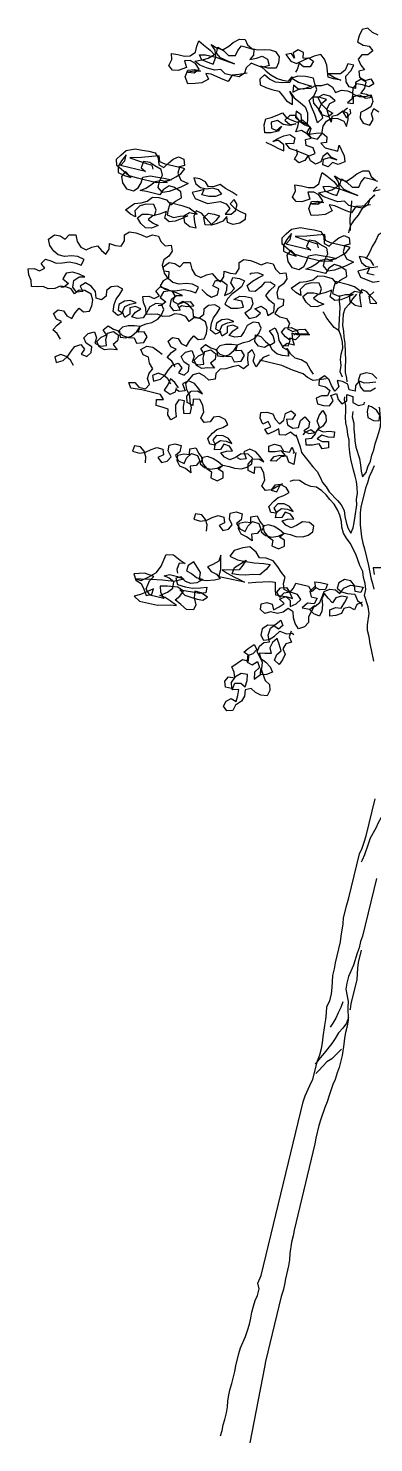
# Model space of a CAD drawing. Header units: inches. Extents: x 350994 to 353538, y 1581369 to 1583842.
# Drawn here: x 351694.599 to 351695.692, y 1583223.099 to 1583227.573 of the extents above; entities that cross this region are included whole.
import ezdxf

# ---------------------------------------------------------------- set-up
doc = ezdxf.new("R2010")
doc.units = ezdxf.units.IN
doc.header["$MEASUREMENT"] = 0
doc.linetypes.add('1', pattern=[0])
doc.layers.add('TREE', color=81, linetype='1')

# ---------------------------------------------------------------- blocks, each defined once
blk = doc.blocks.new('TREE_4')
at = {"color": 94}
for points in [[(-984.9, 7822.9), (-1019.6, 7828.7), (-1051.4, 7846.1), (-1080.3, 7831.7), (-1089.1, 7794.1), (-1089.1, 7759.4), (-1054.4, 7747.8), (-1019.7, 7750.7), (-993.7, 7730.4), (-1016.9, 7701.5), (-1048.7, 7692.9), (-1063.2, 7664), (-1040, 7635), (-1014, 7614.8), (-1043, 7600.4), (-1031.4, 7568.5), (-996.8, 7556.9), (-967.8, 7574.3), (-944.7, 7551.1), (-967.9, 7528), (-1005.4, 7530.9), (-1040.1, 7528.1), (-1054.6, 7499.2), (-1048.9, 7467.4), (-1008.4, 7461.5), (-973.7, 7470.2), (-944.8, 7487.5), (-927.5, 7452.8), (-930.4, 7421), (-953.5, 7397.9), (-979.6, 7377.7), (-973.8, 7345.9), (-950.7, 7322.7), (-913.1, 7319.8), (-901.5, 7354.5), (-918.8, 7383.4), (-913, 7415.2), (-881.2, 7403.6)], [(-1651.4, 7441.4), (-1694.8, 7424.1), (-1729.5, 7412.6), (-1744, 7372.1), (-1787.4, 7377.9), (-1845.2, 7389.6), (-1877, 7386.7), (-1853.9, 7357.8), (-1885.7, 7328.9), (-1920.4, 7317.3), (-1960.9, 7305.8), (-1984, 7340.5), (-1978.2, 7381), (-1943.5, 7392.5), (-1908.8, 7392.5), (-1940.6, 7383.9), (-1975.3, 7369.4), (-1940.6, 7375.2), (-1917.5, 7401.2), (-1946.4, 7427.2), (-1978.2, 7435.9), (-2010, 7427.3), (-1989.8, 7392.6), (-2030.3, 7366.6), (-2062.1, 7360.8), (-2088.1, 7381.1), (-2079.4, 7418.7), (-2090.9, 7450.5), (-2053.3, 7453.4), (-2015.7, 7453.3), (-1983.9, 7462), (-1960.8, 7488), (-1960.7, 7522.7), (-1957.8, 7554.5), (-1926, 7540), (-1882.7, 7519.7), (-1853.8, 7499.4), (-1882.7, 7470.5), (-1914.5, 7453.2), (-1934.7, 7479.3), (-1902.9, 7487.9), (-1842.2, 7487.9), (-1732.4, 7476.2), (-1772.8, 7482), (-1816.2, 7490.7), (-1845.1, 7511), (-1845.1, 7545.7), (-1810.4, 7534.1), (-1775.7, 7513.8), (-1738.1, 7522.5), (-1732.3, 7554.3), (-1717.8, 7583.2), (-1677.3, 7583.1), (-1645.5, 7580.2), (-1639.8, 7548.4), (-1654.3, 7519.5), (-1619.5, 7536.8), (-1590.6, 7554.1), (-1558.8, 7545.4), (-1541.5, 7513.6), (-1576.2, 7493.4), (-1608, 7496.3), (-1642.7, 7502.1), (-1663, 7470.3), (-1665.9, 7438.5), (-1689, 7412.5), (-1729.5, 7409.7), (-1770, 7409.7), (-1798.9, 7427.1), (-1833.6, 7415.6), (-1879.9, 7418.5), (-1920.3, 7424.3), (-1952.1, 7438.8), (-1914.5, 7456.1), (-1879.8, 7450.3), (-1848, 7447.4), (-1842.2, 7487.9), (-1856.6, 7525.5), (-1885.5, 7551.5), (-1848, 7539.9), (-1813.3, 7539.9), (-1787.2, 7565.9), (-1766.9, 7591.9), (-1738, 7617.9), (-1706.2, 7623.6), (-1686, 7597.6), (-1657.1, 7583.1), (-1622.4, 7583.1), (-1587.7, 7594.6), (-1555.9, 7600.4), (-1524.1, 7597.4), (-1498.1, 7574.3), (-1492.3, 7539.6), (-1498.1, 7507.8), (-1544.4, 7496.3), (-1584.9, 7499.2), (-1550.2, 7478.9), (-1518.4, 7464.4), (-1480.8, 7452.8), (-1449, 7449.9), (-1414.3, 7452.8), (-1399.9, 7481.7), (-1405.7, 7447), (-1446.2, 7435.5), (-1483.8, 7429.7), (-1521.3, 7438.4), (-1553.1, 7455.8), (-1573.4, 7426.9), (-1564.7, 7395.1), (-1530, 7389.3), (-1495.4, 7386.3), (-1454.9, 7386.3), (-1428.9, 7366), (-1400, 7342.9), (-1362.4, 7331.3), (-1371, 7371.8), (-1394.1, 7397.8), (-1362.4, 7368.9), (-1321.9, 7351.5), (-1290.1, 7334.1), (-1269.9, 7305.2), (-1261.3, 7273.4), (-1255.5, 7241.6), (-1287.3, 7247.4), (-1301.7, 7285), (-1333.5, 7299.5), (-1327.8, 7264.8), (-1298.9, 7247.4), (-1267.1, 7235.8), (-1235.3, 7232.9), (-1246.9, 7198.2), (-1218, 7175), (-1180.4, 7175), (-1163, 7209.7), (-1165.9, 7253), (-1154.3, 7284.8), (-1131.1, 7307.9), (-1096.4, 7313.7), (-1058.8, 7307.9), (-1038.6, 7281.8), (-1038.6, 7322.3), (-1047.2, 7354.1), (-1079, 7359.9), (-1102.2, 7331.1), (-1131.1, 7316.6), (-1128.3, 7284.8), (-1148.5, 7316.6), (-1168.7, 7351.4), (-1160, 7386), (-1133.9, 7406.3), (-1168.6, 7426.5), (-1206.2, 7426.6), (-1232.2, 7403.5), (-1206.2, 7371.6), (-1162.9, 7345.6), (-1131.1, 7336.9), (-1151.4, 7310.9), (-1188.9, 7313.8), (-1212.1, 7336.9), (-1203.3, 7377.4), (-1183.1, 7403.4), (-1226.4, 7406.3), (-1261.1, 7397.7), (-1249.6, 7365.9), (-1220.7, 7345.6), (-1194.7, 7325.4), (-1180.3, 7296.4), (-1200.6, 7264.6), (-1226.5, 7305.1), (-1255.4, 7342.8), (-1275.6, 7374.6), (-1255.4, 7409.3), (-1249.5, 7443.9), (-1266.9, 7472.9), (-1281.3, 7501.8), (-1327.6, 7501.8), (-1370.9, 7493.2), (-1399.9, 7473), (-1359.4, 7461.4), (-1321.8, 7458.5), (-1281.3, 7455.5), (-1321.8, 7429.6), (-1353.6, 7423.8), (-1382.5, 7438.3), (-1376.8, 7397.8), (-1350.8, 7420.9), (-1318.9, 7435.3), (-1287.1, 7441.1), (-1261.1, 7464.2), (-1226.4, 7472.8), (-1197.5, 7490.2), (-1165.7, 7478.6), (-1142.6, 7452.5), (-1113.6, 7472.7), (-1078.9, 7478.5), (-1047.1, 7472.7), (-1044.3, 7438), (-1064.5, 7412), (-1029.8, 7417.7), (-1038.5, 7455.3), (-1009.5, 7472.6), (-972, 7461), (-937.3, 7475.5), (-969, 7484.2), (-1003.7, 7481.3), (-989.3, 7516), (-989.2, 7550.7), (-1021, 7559.4), (-1047.1, 7533.4), (-1038.4, 7501.6), (-1076, 7501.6), (-1099.1, 7524.8), (-1107.8, 7556.6), (-1087.5, 7591.3), (-1078.8, 7625.9), (-1113.5, 7626), (-1119.3, 7588.4), (-1139.6, 7562.4), (-1171.4, 7553.7), (-1206.1, 7545.1), (-1168.5, 7533.5), (-1130.9, 7527.7), (-1171.4, 7524.8), (-1203.2, 7527.8), (-1226.3, 7591.4), (-1246.5, 7620.3), (-1272.5, 7640.6), (-1307.2, 7623.3), (-1333.2, 7603), (-1365.1, 7597.3), (-1370.8, 7629.1), (-1402.6, 7637.8), (-1425.8, 7614.7), (-1411.3, 7585.8), (-1434.4, 7608.9), (-1463.4, 7594.5), (-1428.7, 7565.5), (-1394, 7559.7), (-1336.1, 7605.9), (-1304.3, 7594.3), (-1315.9, 7559.7), (-1350.6, 7551), (-1379.5, 7565.5), (-1382.5, 7527.9), (-1388.3, 7510.6)], [(-1057.6, 7383.5), (-1077.9, 7357.5), (-1049, 7328.6), (-1031.6, 7360.4), (-1040.3, 7380.6)], [(-1458, 7090.7), (-1414.6, 7082), (-1379.9, 7073.3), (-1348.1, 7067.5), (-1356.8, 7099.3), (-1391.5, 7116.7), (-1420.4, 7102.3), (-1397.2, 7125.4), (-1368.3, 7148.5), (-1336.5, 7162.9), (-1304.7, 7151.3), (-1304.7, 7116.6), (-1348.1, 7108), (-1322.1, 7087.7), (-1287.4, 7084.8), (-1241.2, 7079), (-1203.6, 7073.2), (-1174.6, 7093.4), (-1192, 7122.3), (-1232.4, 7125.2), (-1244, 7157), (-1215, 7171.5), (-1246.8, 7191.7), (-1278.6, 7200.4), (-1307.6, 7186), (-1304.6, 7217.8), (-1304.6, 7252.5), (-1330.6, 7275.7), (-1362.4, 7267), (-1382.7, 7235.2), (-1350.9, 7217.9), (-1319.1, 7229.4), (-1348, 7212.1), (-1385.6, 7209.2), (-1423.2, 7223.7), (-1455, 7206.4), (-1446.3, 7174.6), (-1414.5, 7168.8), (-1394.3, 7197.7), (-1405.9, 7165.9), (-1440.6, 7148.5), (-1475.3, 7139.9), (-1489.7, 7183.3), (-1489.7, 7218), (-1460.7, 7232.4), (-1431.8, 7252.6), (-1405.8, 7272.8), (-1376.9, 7249.7), (-1345.1, 7243.9), (-1313.3, 7240.9), (-1287.2, 7261.2), (-1258.3, 7243.8), (-1229.5, 7223.5), (-1232.4, 7191.7), (-1194.8, 7206.1), (-1163, 7214.8), (-1131.2, 7200.3), (-1125.4, 7168.5), (-1157.2, 7157), (-1125.4, 7136.7), (-1053.2, 7136.6), (-1053.1, 7171.3), (-1012.7, 7119.2), (-1001.2, 7087.4), (-1033, 7064.3), (-1067.7, 7067.2), (-1085.1, 7038.3), (-1116.9, 7041.3), (-1119.7, 7073.1), (-1090.8, 7090.4), (-1047.4, 7087.5), (-1082.1, 7093.3), (-1108.1, 7113.5), (-1128.4, 7087.5), (-1131.3, 7055.7), (-1157.3, 7035.5), (-1189.1, 7047.1), (-1209.4, 7073.2), (-1220.9, 7041.4), (-1249.9, 7021.2), (-1278.8, 7035.6), (-1270.1, 7067.4), (-1278.7, 7090.6)], [(-803.6, 6886), (-847, 6868.7), (-881.7, 6857.1), (-896.2, 6816.7), (-939.6, 6822.5), (-997.4, 6834.1), (-1029.2, 6831.3), (-1006.1, 6802.3), (-1037.9, 6773.4), (-1072.7, 6761.9), (-1113.1, 6750.4), (-1136.2, 6785.1), (-1130.4, 6825.6), (-1095.7, 6837.1), (-1061, 6837.1), (-1092.8, 6828.4), (-1127.5, 6814), (-1092.8, 6819.8), (-1069.7, 6845.8), (-1098.6, 6871.8), (-1130.4, 6880.5), (-1162.2, 6871.9), (-1142, 6837.1), (-1182.5, 6811.2), (-1214.3, 6805.4), (-1240.3, 6825.7), (-1231.6, 6863.2), (-1243.1, 6895.1), (-1205.5, 6897.9), (-1167.9, 6897.9), (-1136.1, 6906.5), (-1113, 6932.5), (-1112.9, 6967.2), (-1110, 6999), (-1078.2, 6984.5), (-1034.9, 6964.3), (-1006, 6944), (-1034.9, 6915.1), (-1066.7, 6897.8), (-1087, 6923.8), (-1055.1, 6932.5), (-994.4, 6932.4), (-884.6, 6920.8), (-925, 6926.6), (-968.4, 6935.3), (-997.3, 6955.6), (-997.3, 6990.2), (-962.6, 6978.7), (-927.9, 6958.4), (-890.3, 6967), (-884.5, 6998.8), (-870, 7027.7), (-829.5, 7027.7), (-797.7, 7024.8)], [(-792, 6993), (-806.5, 6964.1), (-771.8, 6981.4)], [(-794.9, 6946.7), (-815.2, 6914.9), (-818.1, 6883.1), (-841.3, 6857.1), (-881.7, 6854.3), (-922.2, 6854.3), (-951.1, 6871.7), (-985.8, 6860.1), (-1032.1, 6863.1), (-1072.6, 6868.9), (-1104.3, 6883.4), (-1066.7, 6900.7), (-1032.1, 6894.9), (-1000.3, 6891.9), (-994.4, 6932.4), (-1008.9, 6970), (-1037.7, 6996.1), (-1000.2, 6984.5), (-965.5, 6984.4), (-939.4, 7010.4), (-919.2, 7036.4), (-890.2, 7062.4), (-858.4, 7068.2), (-838.2, 7042.1), (-809.3, 7027.7)], [(-792, 6943.8), (-815.2, 6912), (-832.6, 6880.2), (-847.1, 6848.4), (-858.6, 6813.8), (-873.1, 6782), (-884.7, 6750.2), (-887.7, 6712.6), (-887.7, 6703.9)], [(-1544.7, 6761.9), (-1576.5, 6773.5), (-1617, 6785.1), (-1651.6, 6799.6), (-1680.6, 6779.4), (-1712.4, 6770.8), (-1735.5, 6793.9), (-1770.2, 6802.6), (-1804.9, 6799.8), (-1784.7, 6770.8), (-1755.8, 6756.4), (-1721.1, 6756.3), (-1689.3, 6770.8), (-1657.5, 6767.8), (-1631.5, 6747.6), (-1660.4, 6727.4), (-1698, 6718.7), (-1738.5, 6718.8), (-1732.6, 6750.6), (-1764.5, 6733.2), (-1793.4, 6718.8), (-1770.3, 6689.9), (-1695.1, 6678.2), (-1663.3, 6692.7), (-1628.6, 6707.1), (-1593.9, 6701.3), (-1567.9, 6681), (-1585.3, 6643.4), (-1553.5, 6652.1), (-1533.2, 6678.1), (-1533.2, 6712.8), (-1556.3, 6735.9), (-1570.8, 6707), (-1539, 6686.8), (-1507.2, 6678.1), (-1475.4, 6672.3), (-1469.6, 6640.4), (-1492.8, 6614.4), (-1527.5, 6597.1), (-1562.2, 6600.1), (-1573.7, 6631.9), (-1588.2, 6603), (-1617.1, 6582.8), (-1646.1, 6565.4), (-1680.8, 6559.7), (-1698.1, 6597.3), (-1677.8, 6626.2), (-1646, 6629), (-1614.2, 6626.1), (-1628.7, 6597.2), (-1646.1, 6568.3), (-1683.6, 6594.4), (-1715.4, 6617.5), (-1747.2, 6623.4), (-1753, 6591.6), (-1741.5, 6559.7), (-1727.1, 6527.9), (-1761.8, 6528), (-1793.6, 6542.4), (-1808, 6580), (-1781.9, 6606), (-1738.6, 6606), (-1790.6, 6629.2), (-1825.3, 6632.1), (-1900.5, 6632.2), (-1903.4, 6594.6), (-1900.5, 6562.8), (-1862.9, 6557), (-1828.2, 6574.3), (-1787.7, 6585.8), (-1813.8, 6562.7), (-1848.5, 6539.6), (-1880.3, 6528.1), (-1909.2, 6542.5), (-1909.2, 6580.1), (-1943.9, 6557), (-1978.6, 6539.7), (-1998.9, 6513.7), (-1967.1, 6499.2), (-1935.3, 6493.4), (-1970, 6470.3), (-2001.8, 6464.6), (-2033.6, 6481.9), (-2059.6, 6508), (-2039.3, 6534), (-2004.6, 6542.6), (-1969.9, 6542.6), (-1967, 6574.4), (-1987.2, 6603.3), (-2030.6, 6594.7), (-2062.4, 6577.4), (-2082.7, 6542.7), (-2071.1, 6510.9), (-2102.9, 6519.6), (-2134.7, 6537), (-2094.2, 6583.2), (-2059.5, 6594.7), (-2027.7, 6612), (-2004.5, 6640.9), (-1969.8, 6646.7), (-1923.6, 6643.8), (-1894.7, 6623.5), (-1874.4, 6649.5), (-1845.5, 6675.5), (-1857, 6707.3), (-1897.5, 6721.8), (-1929.3, 6724.7), (-1955.3, 6695.8), (-1966.9, 6664), (-2045, 6664.1), (-2079.7, 6661.2), (-2053.6, 6681.5), (-2030.5, 6704.6), (-2010.2, 6730.6), (-1978.4, 6745), (-1943.7, 6739.2), (-2001.6, 6724.8), (-2111.4, 6724.9), (-2157.7, 6727.8), (-2186.6, 6745.2), (-2201.1, 6713.4), (-2186.6, 6678.7), (-2157.8, 6652.6), (-2117.3, 6649.7), (-2094.1, 6672.8), (-2085.4, 6704.6), (-2082.5, 6736.4), (-2044.9, 6753.7), (-2001.5, 6756.6), (-1966.8, 6759.4), (-1923.5, 6759.4), (-1961.1, 6742.1), (-1932.1, 6756.5), (-1903.2, 6782.5), (-1880.1, 6805.6), (-1865.6, 6837.4), (-1897.4, 6840.3), (-1897.4, 6805.6), (-1871.4, 6770.9), (-1828, 6762.2), (-1862.8, 6733.3), (-1920.6, 6692.9), (-1955.3, 6678.5), (-1987.1, 6701.6), (-1987.1, 6736.3), (-1978.4, 6773.9), (-1992.8, 6802.8), (-2033.3, 6814.4), (-2065.1, 6826), (-2099.8, 6823.2), (-2105.6, 6785.6), (-2076.7, 6771.1), (-2221.3, 6771.2), (-2203.9, 6803), (-2203.8, 6837.7), (-2221.2, 6797.3), (-2232.8, 6762.6), (-2224.2, 6730.8), (-2186.6, 6722.1), (-2149, 6719.1), (-2241.5, 6765.5), (-2250.1, 6800.2), (-2232.8, 6829.1), (-2209.6, 6860.9), (-2163.3, 6881.1), (-2122.9, 6883.9), (-2085.3, 6886.8), (-2047.7, 6886.7), (-2024.6, 6863.6), (-2013, 6826), (-1981.2, 6817.3), (-1961, 6849.1), (-1940.7, 6875.1), (-1914.7, 6895.3), (-1882.9, 6889.5), (-1871.3, 6854.8), (-1903.2, 6837.4), (-1978.3, 6837.5), (-2010.1, 6843.3), (-2021.7, 6875.1), (-2062.2, 6860.7), (-2117.1, 6843.4), (-2180.7, 6826.1), (-2122.9, 6820.3), (-2088.2, 6817.4), (-2050.6, 6814.5), (-2039.1, 6794.2)], [(-913.5, 6883.2), (-907.8, 6851.4), (-902, 6816.7), (-899.2, 6784.9), (-881.9, 6721.3), (-881.9, 6718.4)], [(-612.9, 6828), (-638.9, 6796.2), (-667.9, 6776), (-699.7, 6755.8), (-722.8, 6729.8), (-728.6, 6698), (-740.2, 6660.4), (-746.1, 6628.6), (-757.7, 6582.4)], [(-705.6, 6559.2), (-728.8, 6582.3), (-763.4, 6591), (-798.1, 6588.2), (-777.9, 6559.2), (-749, 6544.8), (-714.3, 6544.7), (-682.5, 6559.2)], [(-691.2, 6507.1), (-731.7, 6507.2), (-725.9, 6539), (-757.7, 6521.6), (-786.6, 6507.2), (-763.5, 6478.3), (-688.4, 6466.6), (-656.6, 6481.1)], [(-639.3, 6353.8), (-674, 6348.1), (-691.3, 6385.7), (-671.1, 6414.6)], [(-639.3, 6356.7), (-676.9, 6382.8), (-708.7, 6405.9), (-740.5, 6411.8), (-746.3, 6380), (-734.7, 6348.1), (-720.3, 6316.3), (-755, 6316.4), (-786.8, 6330.8), (-801.2, 6368.4), (-775.2, 6394.4), (-731.8, 6394.4), (-783.8, 6417.6), (-818.5, 6420.5), (-893.7, 6420.6), (-896.6, 6383), (-893.8, 6351.2), (-856.2, 6345.4), (-821.5, 6362.7), (-781, 6374.2), (-807, 6351.1), (-841.7, 6328), (-873.6, 6316.5), (-902.5, 6330.9), (-902.4, 6368.5), (-937.1, 6345.4), (-971.9, 6328.1), (-992.1, 6302.1), (-960.3, 6287.6), (-928.5, 6281.8), (-963.2, 6258.7), (-995.1, 6253), (-1026.8, 6270.3), (-1052.8, 6296.4), (-1032.6, 6322.4), (-997.9, 6331), (-963.2, 6331), (-960.3, 6362.8), (-980.5, 6391.7), (-1023.8, 6383.1), (-1055.7, 6365.8), (-1075.9, 6331.1), (-1064.4, 6299.3), (-1096.2, 6308), (-1128, 6325.4), (-1087.5, 6371.6), (-1052.8, 6383.1), (-1020.9, 6400.4), (-997.8, 6429.3), (-963.1, 6435.1), (-916.8, 6432.2), (-887.9, 6411.9), (-867.7, 6437.9), (-838.7, 6463.9), (-850.3, 6495.7), (-890.7, 6510.2), (-922.5, 6513.1), (-948.6, 6484.2), (-960.2, 6452.4), (-1038.2, 6452.5), (-1072.9, 6449.6), (-1046.9, 6469.9), (-1023.7, 6493), (-1003.5, 6519), (-971.7, 6533.4), (-937, 6527.6), (-994.8, 6513.2), (-1104.7, 6513.3), (-1150.9, 6516.2), (-1179.8, 6533.6), (-1194.3, 6501.8), (-1179.9, 6467.1), (-1151, 6441), (-1110.5, 6438.1), (-1087.4, 6461.2), (-1078.7, 6493), (-1075.8, 6524.8), (-1038.2, 6542.1), (-994.8, 6545), (-960.1, 6547.8), (-916.7, 6547.8), (-954.3, 6530.5), (-925.4, 6544.9), (-896.5, 6570.9), (-873.3, 6594), (-858.8, 6625.8), (-890.6, 6628.7), (-890.7, 6594), (-864.7, 6559.3), (-821.3, 6550.6), (-856, 6521.7), (-913.9, 6481.3), (-948.6, 6466.9), (-980.4, 6490), (-980.3, 6524.7), (-971.6, 6562.3), (-986.1, 6591.2), (-1026.5, 6602.8), (-1058.3, 6614.4), (-1093, 6611.6), (-1098.8, 6574), (-1069.9, 6559.5), (-1214.5, 6559.6), (-1197.1, 6591.4), (-1197.1, 6626.1), (-1214.5, 6585.7), (-1226.1, 6551), (-1217.4, 6519.2), (-1179.9, 6510.5), (-1142.3, 6507.5), (-1234.8, 6553.9), (-1243.4, 6588.6), (-1226, 6617.5), (-1202.9, 6649.3), (-1156.6, 6669.5), (-1116.1, 6672.3), (-1078.5, 6675.2), (-1040.9, 6675.1), (-1017.8, 6652), (-1006.3, 6614.4), (-974.5, 6605.7), (-954.2, 6637.5), (-934, 6663.5), (-907.9, 6683.7), (-876.1, 6677.9), (-864.6, 6643.2), (-896.4, 6625.9), (-971.6, 6625.9), (-1003.4, 6631.7), (-1014.9, 6663.5), (-1055.4, 6649.1), (-1110.4, 6631.8), (-1174, 6614.5), (-1116.2, 6608.7), (-1081.5, 6605.8), (-1043.9, 6602.9), (-1032.3, 6582.6)], [(-2320, 5744.7), (-2346, 5770.7), (-2374.9, 5785.2), (-2357.5, 5817), (-2337.2, 5843), (-2369, 5848.8), (-2392.1, 5874.9), (-2371.9, 5900.9), (-2340.1, 5903.7), (-2316.9, 5880.6), (-2285.1, 5871.9), (-2273.6, 5906.6), (-2259.1, 5938.4), (-2230.2, 5923.9), (-2198.4, 5935.4), (-2192.5, 5967.2), (-2195.4, 5999), (-2212.7, 6030.8), (-2250.3, 6042.4), (-2282.1, 6036.7), (-2302.4, 6010.7), (-2328.4, 6033.8), (-2360.2, 6036.8), (-2392, 6033.9), (-2418, 6013.7), (-2452.7, 6002.2), (-2484.5, 6008), (-2516.3, 5999.3), (-2548.1, 5993.6), (-2556.8, 6025.4), (-2577, 6054.3), (-2588.5, 6086.1), (-2556.7, 6094.8), (-2524.9, 6089), (-2498.9, 6112.1), (-2524.9, 6132.3), (-2507.5, 6161.2), (-2475.7, 6158.3), (-2443.9, 6152.5), (-2409.2, 6164), (-2374.5, 6178.4), (-2336.9, 6178.4), (-2305.1, 6175.5), (-2296.4, 6210.2), (-2334, 6218.9), (-2368.7, 6213.1), (-2406.3, 6201.6), (-2443.9, 6201.6), (-2472.8, 6216.1), (-2501.7, 6242.2), (-2516.1, 6274), (-2490, 6305.8), (-2458.2, 6308.6), (-2426.4, 6297), (-2409.1, 6325.9), (-2374.4, 6334.6), (-2357, 6299.9), (-2331, 6273.8), (-2296.4, 6265.1), (-2270.3, 6288.2), (-2241.4, 6302.7), (-2212.5, 6282.4), (-2183.6, 6267.9), (-2172, 6299.7), (-2177.7, 6331.5), (-2143.1, 6328.6), (-2111.2, 6331.4), (-2099.7, 6366.1), (-2108.3, 6397.9), (-2085.1, 6421.1), (-2047.6, 6423.9), (-2015.8, 6421), (-1984, 6415.2), (-1955, 6435.4), (-1920.3, 6435.4), (-1900.1, 6409.3), (-1871.2, 6391.9), (-1839.4, 6403.5), (-1825, 6371.7), (-1836.6, 6339.9), (-1859.7, 6313.9), (-1862.6, 6282.1), (-1848.2, 6253.1), (-1816.4, 6256), (-1810.7, 6221.3), (-1836.7, 6198.2), (-1845.4, 6166.4), (-1813.6, 6154.8), (-1776, 6154.8), (-1752.9, 6131.6), (-1755.8, 6099.8), (-1724, 6091.1), (-1692.2, 6111.3), (-1660.4, 6120), (-1634.4, 6099.7), (-1672, 6088.2), (-1703.8, 6085.3), (-1712.5, 6073.8)], [(-1657.6, 5744.7), (-1683.6, 5770.7), (-1712.5, 5785.2), (-1695.1, 5817), (-1674.9, 5843), (-1706.7, 5848.8), (-1729.8, 5874.9), (-1709.5, 5900.9), (-1677.7, 5903.7), (-1654.6, 5880.6), (-1622.8, 5871.9), (-1611.2, 5906.6), (-1596.7, 5938.4), (-1567.8, 5923.9), (-1536, 5935.4), (-1530.2, 5967.2), (-1533.1, 5999), (-1550.4, 6030.8), (-1588, 6042.4), (-1619.8, 6036.7), (-1640, 6010.7), (-1666, 6033.8), (-1697.8, 6036.8), (-1729.6, 6033.9), (-1755.7, 6013.7), (-1790.4, 6002.2), (-1822.2, 6008), (-1854, 5999.3), (-1885.8, 5993.6), (-1894.5, 6025.4), (-1914.7, 6054.3), (-1926.2, 6086.1), (-1894.4, 6094.8), (-1862.6, 6089), (-1836.6, 6112.1), (-1862.6, 6132.3), (-1845.2, 6161.2), (-1813.4, 6158.3), (-1781.6, 6152.5), (-1746.9, 6164), (-1712.2, 6178.4), (-1674.6, 6178.4), (-1642.8, 6175.5), (-1634.1, 6210.2), (-1671.6, 6218.9), (-1706.4, 6213.1), (-1743.9, 6201.6), (-1781.5, 6201.6), (-1810.4, 6216.1), (-1839.3, 6242.2), (-1853.8, 6274), (-1827.7, 6305.8), (-1795.9, 6308.6), (-1764.1, 6297), (-1746.7, 6325.9), (-1712, 6334.6), (-1694.7, 6299.9), (-1668.7, 6273.8), (-1634, 6265.1), (-1608, 6288.2), (-1579.1, 6302.7), (-1550.2, 6282.4), (-1521.3, 6267.9), (-1509.7, 6299.7), (-1515.4, 6331.5), (-1480.7, 6328.6), (-1448.9, 6331.4), (-1437.3, 6366.1), (-1446, 6397.9), (-1422.8, 6421.1), (-1385.2, 6423.9), (-1353.4, 6421), (-1321.6, 6415.2), (-1292.7, 6435.4), (-1258, 6435.4), (-1237.8, 6409.3), (-1208.9, 6391.9), (-1177.1, 6403.5), (-1162.6, 6371.7), (-1174.2, 6339.9), (-1197.4, 6313.9), (-1200.3, 6282.1), (-1185.9, 6253.1), (-1154.1, 6256), (-1148.3, 6221.3), (-1174.4, 6198.2), (-1183.1, 6166.4), (-1151.3, 6154.8), (-1113.7, 6154.8), (-1090.6, 6131.6), (-1093.5, 6099.8), (-1061.7, 6091.1), (-1029.9, 6111.3), (-998.1, 6120), (-972.1, 6099.7), (-1009.7, 6088.2), (-1041.5, 6085.3), (-1050.2, 6073.8)], [(-1613.8, 6201.5), (-1582.1, 6181.2), (-1550.3, 6172.5), (-1521.3, 6192.7), (-1521.3, 6227.4), (-1558.9, 6236.1), (-1550.2, 6267.9), (-1518.4, 6276.6), (-1483.7, 6262.1), (-1477.9, 6230.3), (-1480.8, 6198.5), (-1451.9, 6221.6), (-1437.4, 6250.5), (-1463.4, 6276.5), (-1460.5, 6308.3), (-1422.9, 6311.2), (-1391.1, 6305.4), (-1399.8, 6267.8), (-1420.1, 6241.8), (-1443.2, 6215.8), (-1460.6, 6184), (-1469.3, 6152.2), (-1428.9, 6137.7), (-1391.3, 6146.4), (-1362.3, 6160.8), (-1379.7, 6189.7), (-1425.9, 6189.8), (-1397, 6215.7), (-1365.2, 6221.5), (-1330.5, 6221.5), (-1316, 6189.7), (-1321.9, 6157.9), (-1347.9, 6129), (-1316.1, 6105.8), (-1281.4, 6123.1), (-1261.1, 6149.1), (-1298.7, 6166.5), (-1266.9, 6189.6), (-1235.1, 6178), (-1217.8, 6146.2), (-1191.7, 6175.1), (-1197.5, 6215.6), (-1229.3, 6230), (-1255.3, 6253.2), (-1240.8, 6285), (-1217.6, 6319.7), (-1249.4, 6331.3), (-1281.2, 6322.6), (-1295.7, 6293.7), (-1318.9, 6261.9), (-1350.7, 6256.2), (-1370.9, 6282.2), (-1347.7, 6314), (-1321.7, 6340), (-1295.7, 6360.2), (-1330.3, 6366), (-1365, 6354.5), (-1370.8, 6345.8)], [(-763.6, 6380), (-778.1, 6348.2), (-789.7, 6316.4), (-807.1, 6284.6), (-810, 6252.8), (-798.5, 6189.2), (-784.1, 6160.3), (-775.4, 6128.4), (-761, 6096.6), (-735.1, 6001.2), (-729.3, 5969.4), (-720.7, 5937.6), (-706.2, 5908.6), (-700.5, 5888.4)], [(-853.3, 6351.1), (-847.5, 6319.3), (-836, 6287.5), (-824.5, 6218.1), (-813, 6154.5)], [(-729.4, 5908.7), (-749.6, 5934.7), (-752.4, 5969.4), (-764, 6001.2), (-766.8, 6033), (-766.8, 6067.7), (-775.5, 6099.5), (-789.9, 6128.5), (-810.1, 6157.4), (-841.9, 6169), (-893.9, 6209.5), (-917, 6235.5), (-922.8, 6238.4)], [(-2214.1, 5617.1), (-2237.2, 5643.1), (-2266.1, 5657.6), (-2297.9, 5660.5), (-2326.8, 5640.3), (-2312.4, 5611.4), (-2277.7, 5631.6), (-2257.4, 5660.5), (-2245.8, 5692.3), (-2231.3, 5724.1), (-2202.4, 5741.4), (-2176.4, 5721.1), (-2188, 5689.3), (-2153.3, 5683.5), (-2135.9, 5712.4), (-2138.8, 5744.2), (-2173.5, 5755.8), (-2193.7, 5781.8), (-2176.3, 5810.7), (-2144.5, 5828.1), (-2124.3, 5799.1), (-2127.2, 5767.3), (-2092.5, 5758.6), (-2060.7, 5770.2), (-2072.2, 5802), (-2072.2, 5839.6), (-2040.4, 5856.9), (-2008.6, 5842.4), (-2005.7, 5810.6), (-2026, 5784.6), (-1997.1, 5761.4), (-2034.7, 5755.7), (-2066.5, 5744.1), (-2098.3, 5752.8), (-2118.5, 5778.9), (-2101.1, 5807.8), (-2075.1, 5828), (-2098.2, 5851.1), (-2077.9, 5880), (-2043.3, 5868.4), (-2008.6, 5865.5), (-1997, 5833.7), (-1965.2, 5836.6), (-1936.3, 5853.9), (-1913.1, 5885.7), (-1901.5, 5917.5), (-1933.4, 5914.6), (-1968.1, 5906), (-1997, 5891.5), (-2014.4, 5862.6), (-1985.5, 5845.3), (-1950.8, 5842.3), (-1919, 5848.1), (-1898.7, 5822.1), (-1861.1, 5836.5), (-1849.5, 5871.2), (-1872.7, 5894.3), (-1904.5, 5885.7), (-1901.5, 5920.4), (-1872.6, 5940.6), (-1843.7, 5955), (-1814.7, 5981), (-1800.3, 6009.9), (-1794.5, 6041.7), (-1814.7, 6067.7), (-1846.5, 6064.9), (-1875.4, 6038.9), (-1884.1, 6001.3), (-1895.7, 5969.5), (-1927.5, 5958), (-1959.3, 5960.9), (-1944.8, 5989.8), (-1921.7, 6015.8), (-1953.5, 6021.6), (-1982.4, 6007.2), (-1973.8, 5972.5), (-1996.9, 5946.5), (-2017.1, 5972.5), (-2011.3, 6007.2), (-1985.3, 6027.4), (-1953.5, 6041.8), (-1988.2, 6047.7), (-2020, 6036.1), (-2046, 6010.1), (-2043.2, 5978.3), (-2011.4, 5969.6), (-2037.4, 5949.4), (-2069.2, 5963.9), (-2072.1, 6004.4), (-2069.1, 6036.2), (-2054.6, 6068), (-2045.9, 6099.8), (-2077.7, 6108.5), (-2112.4, 6096.9), (-2132.7, 6070.9), (-2127, 6039.1), (-2147.2, 6013.1), (-2179, 6016), (-2190.6, 6050.7), (-2222.3, 6073.9), (-2257, 6085.5), (-2283.1, 6059.5), (-2260, 6033.4), (-2294.7, 6021.9), (-2320.7, 6045.1), (-2323.5, 6082.7), (-2300.4, 6108.7), (-2268.6, 6117.3), (-2303.2, 6123.1), (-2340.8, 6126), (-2375.5, 6111.6), (-2387.1, 6076.9), (-2349.6, 6059.6), (-2369.8, 6033.5), (-2387.2, 6027.8)], [(-1657.7, 5643.5), (-1680.8, 5669.6), (-1709.7, 5684), (-1741.5, 5687), (-1770.5, 5666.7), (-1756, 5637.8), (-1721.3, 5658), (-1701, 5686.9), (-1689.5, 5718.7), (-1675, 5750.5), (-1646, 5767.8), (-1620, 5747.6), (-1631.6, 5715.8), (-1596.9, 5710), (-1579.6, 5738.8), (-1582.4, 5770.7), (-1617.1, 5782.3), (-1637.3, 5808.3), (-1620, 5837.2), (-1588.1, 5854.5), (-1567.9, 5825.6), (-1570.8, 5793.8), (-1536.2, 5785.1), (-1504.3, 5796.6), (-1515.9, 5828.4), (-1515.8, 5866), (-1484, 5883.3), (-1452.2, 5868.8), (-1449.4, 5837), (-1469.6, 5811), (-1440.7, 5787.9), (-1478.3, 5782.1), (-1510.1, 5770.6), (-1541.9, 5779.3), (-1562.2, 5805.3), (-1544.8, 5834.2), (-1518.7, 5854.4), (-1541.9, 5877.6), (-1521.6, 5906.5), (-1486.9, 5894.9), (-1452.2, 5892), (-1440.7, 5860.2), (-1408.9, 5863), (-1379.9, 5880.3), (-1356.8, 5912.1), (-1345.2, 5943.9), (-1377, 5941.1), (-1411.7, 5932.4), (-1440.6, 5918), (-1458, 5889.1), (-1429.1, 5871.7), (-1394.4, 5868.8), (-1362.6, 5874.5), (-1342.4, 5848.5), (-1304.8, 5862.9), (-1293.2, 5897.6), (-1316.3, 5920.8), (-1348.1, 5912.1), (-1345.2, 5946.8), (-1316.3, 5967), (-1287.3, 5981.5), (-1258.4, 6007.4), (-1243.9, 6036.3), (-1238.1, 6068.1), (-1258.3, 6094.2), (-1290.1, 6091.3), (-1319.1, 6065.3), (-1327.8, 6027.7), (-1339.4, 5996), (-1371.2, 5984.4), (-1403, 5987.3), (-1388.5, 6016.2), (-1365.3, 6042.2), (-1397.1, 6048.1), (-1426.1, 6033.6), (-1417.4, 5998.9), (-1440.6, 5972.9), (-1460.8, 5999), (-1455, 6033.6), (-1428.9, 6053.9), (-1397.1, 6068.3), (-1431.8, 6074.1), (-1463.6, 6062.6), (-1489.7, 6036.6), (-1486.8, 6004.8), (-1455, 5996.1), (-1481, 5975.8), (-1512.8, 5990.3), (-1515.7, 6030.8), (-1512.8, 6062.6), (-1498.3, 6094.4), (-1489.6, 6126.2), (-1521.4, 6134.9), (-1556.1, 6123.4), (-1576.3, 6097.4), (-1570.6, 6065.6), (-1590.9, 6039.6), (-1622.7, 6042.5), (-1634.2, 6077.2), (-1666, 6100.3), (-1700.7, 6111.9), (-1726.7, 6085.9), (-1703.6, 6059.9), (-1738.3, 6048.4), (-1764.3, 6071.5), (-1767.2, 6109.1), (-1744, 6135.1), (-1712.2, 6143.8), (-1746.9, 6149.6), (-1784.5, 6152.5), (-1819.2, 6138.1), (-1830.8, 6103.4), (-1793.2, 6086), (-1813.5, 6060), (-1830.8, 6054.2)], [(-963.4, 6096.8), (-1001, 6088.2), (-1032.8, 6079.5), (-1064.6, 6082.4), (-1053.1, 6047.7), (-1035.7, 6018.8), (-1076.2, 6018.8), (-1099.4, 5992.8), (-1064.7, 5984.1), (-1053.2, 5952.3), (-1087.9, 5946.6), (-1119.7, 5949.5), (-1148.6, 5964), (-1171.7, 5990), (-1194.8, 5966.9), (-1229.5, 5966.9), (-1255.5, 5987.2), (-1261.3, 6024.8), (-1229.5, 6021.9), (-1197.7, 6001.6), (-1168.8, 5987.1), (-1145.6, 6010.2), (-1162.9, 6042.1), (-1188.9, 6065.2), (-1162.9, 6088.3), (-1139.8, 6059.4), (-1125.4, 6024.7), (-1102.3, 6001.5), (-1067.6, 6007.3), (-1064.6, 6039.1), (-1093.5, 6053.6), (-1122.4, 6073.8), (-1108, 6102.7), (-1076.1, 6111.4), (-1044.3, 6105.6), (-1018.3, 6079.5), (-1035.7, 6050.6), (-1070.4, 6050.6), (-1067.5, 6044.9)], [(-891.3, 5885.7), (-917.3, 5908.8), (-943.3, 5937.8), (-978, 5949.4), (-1012.7, 5949.4), (-1044.5, 5966.8), (-1067.6, 5989.9), (-1073.4, 5989.9)], [(-541.4, 5946.1), (-570.3, 5963.4), (-605, 5963.5), (-636.8, 5946.2), (-639.7, 5911.5), (-605, 5905.7), (-573.2, 5914.3), (-541.4, 5925.8)], [(-535.7, 5891.1), (-558.8, 5868), (-593.5, 5859.4), (-619.5, 5879.6), (-634, 5908.6), (-648.4, 5879.7), (-642.7, 5847.9), (-677.4, 5847.9), (-691.8, 5876.8), (-723.6, 5885.5), (-755.4, 5882.7), (-738.1, 5850.8), (-752.6, 5821.9), (-778.6, 5848), (-798.8, 5876.9), (-830.6, 5891.4), (-853.7, 5865.4), (-848, 5833.6), (-810.4, 5833.6), (-781.5, 5819.1), (-787.3, 5787.3), (-819.1, 5778.6), (-845.2, 5758.4), (-830.7, 5729.5), (-796, 5729.5), (-764.2, 5735.2), (-749.7, 5767), (-770, 5793), (-741, 5810.4), (-723.7, 5781.4), (-697.7, 5761.2), (-674.5, 5784.3), (-683.2, 5819), (-648.5, 5816.1), (-639.9, 5784.3), (-605.2, 5775.5), (-576.2, 5790), (-576.2, 5801.5)], [(-1160.2, 5932.2), (-1189.1, 5912), (-1203.6, 5883.1), (-1215.2, 5851.3), (-1238.3, 5877.3), (-1238.2, 5912), (-1258.5, 5938.1), (-1278.7, 5912.1), (-1273, 5880.2), (-1261.4, 5848.4), (-1281.7, 5822.4), (-1313.5, 5834), (-1345.3, 5819.6), (-1377.1, 5799.4), (-1408.9, 5790.7), (-1426.3, 5761.8), (-1423.4, 5730), (-1455.3, 5715.6), (-1484.2, 5733), (-1518.8, 5741.7), (-1550.7, 5724.4), (-1579.6, 5666.6), (-1565.2, 5634.7), (-1542.1, 5608.7), (-1530.6, 5574), (-1516.1, 5542.2), (-1516.2, 5507.5), (-1548, 5501.7), (-1559.5, 5539.3), (-1562.4, 5571.1), (-1594.2, 5568.3), (-1605.8, 5536.5), (-1597.1, 5504.7), (-1585.6, 5472.9), (-1611.6, 5449.7), (-1634.7, 5472.9), (-1640.5, 5504.7), (-1675.2, 5507.6), (-1709.9, 5507.7), (-1715.6, 5542.4), (-1678, 5551), (-1701.2, 5574.2), (-1808.1, 5574.3), (-1871.7, 5568.5), (-1889.1, 5597.5), (-1857.3, 5606.1), (-1828.4, 5585.8), (-1790.8, 5585.8), (-1773.4, 5614.7), (-1793.6, 5643.6), (-1790.7, 5675.4), (-1776.2, 5704.3), (-1802.2, 5730.4), (-1816.6, 5762.2), (-1848.4, 5768), (-1868.6, 5794), (-1839.7, 5820), (-1805, 5822.9), (-1773.2, 5808.4), (-1744.3, 5796.8)], [(-816.1, 5876.9), (-853.7, 5862.5), (-885.6, 5851), (-920.2, 5859.7), (-949.1, 5874.2), (-1012.7, 5880), (-1076.3, 5891.6), (-1206.4, 5891.7)], [(-909, 5533), (-888.8, 5501.1), (-868.6, 5472.2), (-854.1, 5443.3), (-828.1, 5423), (-799.2, 5399.9), (-773.2, 5379.6), (-744.3, 5359.3), (-721.2, 5333.3), (-701, 5307.2), (-675, 5287), (-651.9, 5263.8), (-594.1, 5229.1), (-568.1, 5208.8), (-545, 5182.8), (-533.5, 5151), (-519, 5122), (-501.7, 5093.1), (-478.6, 5067.1), (-472.8, 5098.9), (-475.6, 5130.7), (-478.5, 5165.4), (-484.2, 5229), (-492.9, 5260.8), (-495.7, 5292.6), (-504.4, 5324.4), (-515.9, 5356.2), (-530.3, 5385.2), (-547.7, 5414.1), (-576.5, 5471.9), (-591, 5506.6), (-602.5, 5541.3), (-611.1, 5573.2), (-625.6, 5602.1), (-637.1, 5633.9), (-651.5, 5662.8), (-660.2, 5694.6), (-665.9, 5726.4), (-674.6, 5758.3), (-689, 5787.2), (-691.9, 5804.5)], [(-628.3, 5735.1), (-625.5, 5703.3), (-608.2, 5671.5), (-599.5, 5639.6), (-588, 5607.8), (-579.3, 5576), (-564.9, 5544.2), (-530.3, 5486.3), (-515.8, 5451.6), (-504.3, 5419.8), (-489.9, 5390.9), (-475.4, 5419.8), (-472.5, 5451.6), (-466.6, 5486.3), (-466.6, 5521), (-463.7, 5552.8), (-463.7, 5587.5), (-460.7, 5622.2), (-457.8, 5654), (-457.8, 5688.7), (-463.5, 5720.5), (-475.1, 5752.3), (-483.7, 5784.1), (-489.5, 5792.8)], [(-550.2, 5790), (-550.3, 5752.4), (-538.7, 5720.5), (-504, 5711.8), (-472.2, 5717.6), (-475.1, 5749.4), (-501.1, 5772.6), (-532.9, 5784.2), (-547.3, 5784.2)], [(-440.6, 5466), (-446.5, 5434.2), (-452.3, 5399.5), (-455.2, 5364.8), (-458.1, 5333), (-458.2, 5223.2), (-455.4, 5191.4), (-446.7, 5159.6), (-438.1, 5124.8), (-415, 5061.2), (-400.6, 5029.4), (-383.2, 5000.5), (-340, 4913.7), (-311.1, 4850.1), (-293.8, 4821.1), (-279.3, 4792.2)], [(-1693, 5180.2), (-1698.6, 5214.5), (-1715.4, 5242.2), (-1740.7, 5261.6), (-1775.9, 5260), (-1779.2, 5227.8), (-1739, 5226.4), (-1706.5, 5240), (-1679.7, 5260.7), (-1650.5, 5279.9), (-1616.8, 5279.1), (-1605.6, 5248.1), (-1632.4, 5227.4), (-1606.1, 5204), (-1576, 5219.1), (-1561.5, 5247.6), (-1584.6, 5275.9), (-1587.8, 5308.7), (-1557.7, 5323.9), (-1521.6, 5321.6), (-1519.9, 5286.3), (-1539.3, 5261), (-1514.6, 5235.1), (-1481.6, 5227.9), (-1474.4, 5260.9), (-1454.3, 5292.7), (-1418.1, 5290.4), (-1399, 5261.2), (-1413.5, 5232.8), (-1444.5, 5221.6), (-1432.4, 5186.6), (-1467.3, 5201.8), (-1500.4, 5209), (-1522.6, 5233.3), (-1525.8, 5266.1), (-1495.7, 5281.3), (-1462.9, 5284.5), (-1470.1, 5316.4), (-1437.6, 5330), (-1414.4, 5301.7), (-1386.6, 5280.7), (-1393.8, 5247.7), (-1365.4, 5233.1), (-1331.7, 5232.4), (-1295.1, 5246.9), (-1268.4, 5267.6), (-1296.8, 5282.1), (-1330.8, 5293.3), (-1362.9, 5296.6), (-1393, 5281.4), (-1377.9, 5251.3), (-1350.1, 5230.3), (-1320.1, 5218.2), (-1316.9, 5185.4), (-1277.4, 5177.5), (-1249.1, 5200.7), (-1256.3, 5232.6), (-1287.8, 5242.3), (-1266.8, 5270), (-1231.6, 5271.7), (-1199.4, 5268.5), (-1161.1, 5275), (-1133.4, 5291.8), (-1111.5, 5315.6), (-1114.7, 5348.4), (-1143.2, 5362.9), (-1181.5, 5356.4), (-1208.9, 5329.2), (-1235.7, 5308.5), (-1268.8, 5315.7), (-1294.1, 5335.2), (-1266.4, 5351.9), (-1233, 5361.5), (-1256.8, 5383.4), (-1288.9, 5386.6), (-1300.1, 5352.6), (-1333.6, 5343), (-1336.8, 5375.8), (-1313.4, 5402.1), (-1280.6, 5405.3), (-1246, 5400.5), (-1272.2, 5423.9), (-1305.3, 5431.1), (-1341.2, 5423), (-1355.7, 5394.6), (-1333.5, 5370.3), (-1366.3, 5367.1), (-1385.4, 5396.3), (-1366.3, 5432), (-1346.8, 5457.4), (-1317.6, 5476.6), (-1293.3, 5498.8), (-1315.6, 5523.1), (-1351.1, 5531.9), (-1382.1, 5520.7), (-1394.2, 5490.7), (-1425.2, 5479.5), (-1450.5, 5499), (-1441.8, 5534.5), (-1456.3, 5571), (-1479.5, 5599.3), (-1515.4, 5591.2), (-1509.7, 5556.9), (-1545.2, 5565.6), (-1554.9, 5599.1), (-1537.2, 5632.4), (-1503.8, 5642), (-1472.2, 5632.4), (-1498.5, 5655.8), (-1528.7, 5678.3), (-1565.8, 5684.6), (-1594.1, 5661.5), (-1571.6, 5626.7), (-1602.6, 5615.6), (-1620.3, 5619.9)], [(-1611.5, 5634.8), (-1637.5, 5657.9), (-1666.4, 5672.4), (-1672.2, 5640.6), (-1686.7, 5603.1), (-1649.1, 5588.6), (-1623.1, 5608.8), (-1623, 5631.9)], [(-909, 5524.3), (-940.8, 5538.8), (-966.8, 5515.7), (-998.6, 5509.9), (-1010.2, 5541.7), (-1036.2, 5518.6), (-1062.2, 5498.4), (-1085.4, 5521.5), (-1056.4, 5541.8), (-1076.6, 5567.8), (-1102.7, 5547.6), (-1125.8, 5576.5), (-1128.6, 5608.3), (-1096.8, 5617), (-1062.1, 5616.9), (-1041.9, 5590.9), (-1013, 5570.6), (-992.8, 5596.6), (-992.7, 5634.2), (-966.7, 5657.3), (-937.8, 5642.8), (-949.4, 5611.1), (-981.2, 5605.3), (-966.8, 5576.4), (-935, 5564.8), (-903.2, 5576.3), (-903.1, 5616.8), (-882.9, 5642.8), (-851.1, 5619.6), (-848.2, 5587.8), (-871.4, 5564.7), (-839.6, 5556), (-802, 5570.4), (-790.4, 5605.1), (-810.6, 5634.1), (-807.7, 5668.8), (-793.2, 5700.5), (-770.1, 5677.4), (-761.4, 5645.6), (-773, 5613.8), (-796.2, 5590.7), (-764.4, 5584.9), (-732.5, 5596.4), (-700.7, 5599.3), (-697.9, 5567.5), (-729.7, 5561.7), (-767.3, 5564.6), (-787.5, 5538.6), (-755.7, 5529.9), (-721, 5538.6), (-712.4, 5503.9), (-747.1, 5489.4), (-770.2, 5512.6), (-804.9, 5498.2), (-839.6, 5489.5), (-848.3, 5524.2), (-816.4, 5535.8), (-802, 5564.7), (-833.8, 5579.1), (-862.7, 5556), (-871.4, 5541.6)], [(-885.9, 5434.6), (-883.1, 5402.8), (-880.2, 5368.1), (-912, 5373.9), (-929.3, 5402.9), (-961.1, 5391.3), (-981.4, 5362.4), (-1013.2, 5356.7), (-998.7, 5385.6), (-969.8, 5400), (-938, 5405.8), (-966.9, 5426), (-998.7, 5411.6), (-1033.4, 5403), (-1042.1, 5434.8), (-1013.1, 5452.1), (-978.4, 5452.1), (-955.3, 5426), (-920.6, 5428.9), (-911.9, 5460.7), (-894.6, 5431.7), (-900.4, 5426)], [(-1269.1, 4889.2), (-1274.7, 4923.6), (-1291.5, 4951.3), (-1316.8, 4970.7), (-1352.1, 4969), (-1355.3, 4936.9), (-1315.1, 4935.4), (-1282.6, 4949.1), (-1255.8, 4969.8), (-1226.6, 4988.9), (-1192.9, 4988.2), (-1181.7, 4957.2), (-1208.5, 4936.4), (-1182.2, 4913), (-1152.1, 4928.2), (-1137.6, 4956.6), (-1160.7, 4984.9), (-1163.9, 5017.8), (-1133.8, 5032.9), (-1097.7, 5030.6), (-1096, 4995.4), (-1115.4, 4970), (-1090.7, 4944.1), (-1057.7, 4936.9), (-1050.5, 4970), (-1030.4, 5001.8), (-994.2, 4999.5), (-975.1, 4970.2), (-989.6, 4941.8), (-1020.6, 4930.6), (-1008.5, 4895.6), (-1043.4, 4910.8), (-1076.5, 4918), (-1098.7, 4942.3), (-1101.9, 4975.2), (-1071.8, 4990.3), (-1039, 4993.5), (-1046.2, 5025.5), (-1013.7, 5039.1), (-990.5, 5010.8), (-962.7, 4989.8), (-969.9, 4956.7), (-941.5, 4942.2), (-907.8, 4941.4), (-871.3, 4955.9), (-844.5, 4976.7), (-872.9, 4991.2), (-906.9, 5002.4), (-939, 5005.6), (-969.2, 4990.4), (-954, 4960.3), (-926.2, 4939.4), (-896.2, 4927.3), (-893, 4894.4), (-853.5, 4886.6), (-825.2, 4909.7), (-832.4, 4941.7), (-863.9, 4951.3), (-842.9, 4979.1), (-807.7, 4980.8), (-775.5, 4977.5), (-737.2, 4984.1), (-709.5, 5000.8), (-687.6, 5024.6), (-690.9, 5057.4), (-719.3, 5072), (-757.6, 5065.4), (-785, 5038.3), (-811.8, 5017.6), (-844.9, 5024.8), (-870.2, 5044.2), (-842.5, 5060.9), (-809.1, 5070.6), (-832.9, 5092.4), (-865.1, 5095.7), (-876.3, 5061.7), (-909.7, 5052.1), (-912.9, 5084.9), (-889.5, 5111.1), (-856.7, 5114.3), (-822.1, 5109.6), (-848.3, 5133), (-881.4, 5140.2), (-917.3, 5132.1), (-931.8, 5103.7), (-909.6, 5079.3), (-942.4, 5076.1), (-961.5, 5105.3), (-942.4, 5141.1), (-922.9, 5166.4), (-893.7, 5185.6), (-869.4, 5207.9), (-891.7, 5232.2), (-927.2, 5240.9), (-958.2, 5229.8), (-970.3, 5199.8), (-1001.3, 5188.6), (-1026.6, 5208), (-1017.9, 5243.5), (-1032.4, 5280.1), (-1055.6, 5308.4), (-1091.5, 5300.3), (-1085.8, 5265.9), (-1121.3, 5274.7), (-1131, 5308.1), (-1113.3, 5341.5), (-1079.9, 5351.1), (-1048.4, 5341.4), (-1074.6, 5364.9), (-1104.8, 5387.4), (-1141.9, 5393.7), (-1170.2, 5370.5), (-1147.7, 5335.8), (-1178.7, 5324.6), (-1196.4, 5329)], [(-917.9, 5246.7), (-946.8, 5220.7), (-970, 5197.6), (-938.2, 5194.7), (-926.6, 5240.9)], [(-2.9, -31.8), (0, 0), (-2.9, 31.8), (0.1, 63.6), (0.1, 101.2), (-2.8, 135.9), (-8.5, 167.7), (-11.4, 202.4), (-11.3, 237.1), (-8.4, 268.9), (-8.4, 338.3), (-11.2, 370.1), (-11.2, 442.4), (-8.2, 474.2), (3.4, 543.6), (6.3, 578.3), (9.2, 615.8), (9.3, 650.5), (6.4, 685.2), (6.4, 719.9), (9.4, 751.7), (15.2, 783.5), (15.2, 821.1), (0.8, 850), (9.5, 896.3), (10, 1900.6), (12.9, 1935.3), (24.6, 1998.9), (33.3, 2036.5), (33.4, 2143.5), (39.2, 2178.2), (39.2, 2215.8), (36.4, 2247.6), (33.5, 2282.3), (27.8, 2345.9), (24.9, 2380.6), (19.2, 2415.3), (13.4, 2452.9), (22.1, 2487.6), (22.2, 2528), (16.4, 2562.7), (10.7, 2594.5), (4.9, 2629.3), (4.9, 2666.8), (2.1, 2701.5), (2.2, 2823), (-0.7, 2854.8), (-6.4, 2924.2), (-12.1, 2958.9), (-12.1, 3034), (-9.1, 3074.5), (-8.9, 3329), (-3.1, 3363.6), (-0.2, 3398.3), (2.8, 3435.9), (3, 3649.9)], [(-184.3, 4398.9), (-213.2, 4456.8), (-227.6, 4488.6), (-242, 4526.2), (-259.3, 4558), (-268, 4589.8), (-273.7, 4653.4), (-288.1, 4688.1), (-322.8, 4746), (-322.7, 4780.7), (-334.3, 4812.5), (-351.6, 4841.4), (-363.1, 4873.2), (-386.2, 4902.2), (-406.4, 4931.1), (-423.8, 4960), (-470, 5012.1), (-496, 5035.3), (-519.1, 5058.4), (-536.4, 5087.4), (-545, 5119.2), (-562.4, 5151), (-582.6, 5177), (-608.6, 5203.1), (-637.5, 5223.3), (-663.5, 5243.6), (-692.4, 5261), (-727.1, 5272.6), (-758.9, 5269.7), (-793.6, 5275.5), (-828.2, 5287.1), (-860.1, 5281.4), (-880.3, 5269.8)], [(-241.6, 4925.2), (-311, 4907.9), (-296.6, 4873.2)], [(-974.3, 4660.3), (-933.8, 4674.7), (-858.6, 4697.7), (-826.8, 4700.6), (-818.2, 4663), (-809.5, 4631.2), (-777.7, 4634.1), (-743, 4636.9), (-711.2, 4634), (-734.3, 4662.9), (-769, 4671.6), (-780.5, 4703.5), (-780.5, 4741), (-806.5, 4761.3), (-832.5, 4787.4), (-867.2, 4813.4), (-907.7, 4819.2), (-945.3, 4813.5), (-971.2, 4839.5), (-1011.7, 4859.8), (-1049.3, 4845.4), (-1092.7, 4819.4), (-1110.1, 4781.8), (-1063.8, 4773.1), (-1026.2, 4773.1), (-968.4, 4778.8), (-913.5, 4787.4), (-878.8, 4790.3), (-893.3, 4758.5), (-922.2, 4720.9), (-959.8, 4712.3), (-997.4, 4700.8), (-1035, 4692.1), (-1072.6, 4689.3), (-1069.7, 4726.9), (-1014.7, 4781.7), (-1026.3, 4749.9), (-1040.7, 4721), (-1075.5, 4709.5), (-1133.3, 4698), (-1101.5, 4686.4), (-1061, 4674.8), (-1029.2, 4669), (-994.5, 4660.3), (-1066.8, 4657.5), (-1104.4, 4657.5), (-1142, 4654.6), (-1142, 4698), (-1150.6, 4741.4), (-1159.2, 4776.1), (-1162.2, 4741.4), (-1191.1, 4715.4), (-1217.1, 4695.2), (-1191.1, 4674.9), (-1159.3, 4666.2), (-1133.3, 4646), (-1162.3, 4631.5), (-1205.6, 4617.1), (-1243.2, 4614.2), (-1249, 4654.7), (-1298.1, 4703.9), (-1324.1, 4677.9), (-1327.1, 4646.1), (-1295.3, 4637.4), (-1263.5, 4622.9), (-1225.9, 4620), (-1254.8, 4594), (-1286.6, 4582.5), (-1318.4, 4585.4), (-1347.3, 4605.7), (-1376.3, 4591.2), (-1358.9, 4559.4), (-1312.7, 4556.5), (-1272.2, 4559.3), (-1228.8, 4570.9), (-1194.1, 4582.4), (-1191.3, 4550.6), (-1226, 4539.1), (-1266.4, 4536.2), (-1301.1, 4533.3), (-1338.7, 4533.4), (-1304, 4510.2), (-1263.6, 4507.3), (-1231.8, 4504.4), (-1200, 4507.2), (-1176.8, 4530.3), (-1217.3, 4544.8), (-1254.9, 4544.9), (-1249.1, 4507.3), (-1231.8, 4472.6), (-1237.6, 4440.8), (-1275.2, 4435), (-1312.8, 4455.3), (-1350.3, 4472.7), (-1330.1, 4498.7), (-1315.6, 4530.5), (-1353.2, 4545), (-1411, 4536.3), (-1451.5, 4527.7), (-1440, 4495.9), (-1414, 4464.1), (-1494.9, 4464.1), (-1523.8, 4493.1), (-1515.1, 4542.2), (-1497.7, 4571.1), (-1552.6, 4576.9), (-1610.5, 4559.6), (-1590.3, 4527.8), (-1558.5, 4516.2), (-1535.4, 4490.2), (-1515.2, 4458.4), (-1486.2, 4472.8), (-1483.3, 4504.6), (-1515.1, 4478.6), (-1547, 4455.5), (-1578.8, 4438.2), (-1544.1, 4417.9), (-1492.1, 4417.9), (-1440, 4420.7), (-1370.6, 4438), (-1335.9, 4443.7), (-1376.4, 4461.1), (-1408.2, 4472.7), (-1440, 4475.6), (-1402.4, 4504.5), (-1379.2, 4533.4), (-1382.1, 4568.1), (-1411, 4582.6), (-1442.8, 4588.4), (-1413.8, 4602.8), (-1367.6, 4602.8), (-1330, 4597), (-1382.1, 4571), (-1445.7, 4562.4), (-1509.3, 4550.9), (-1564.2, 4539.4), (-1596, 4533.6), (-1561.4, 4533.6), (-1523.7, 4562.5), (-1489, 4597.1), (-1471.6, 4637.6), (-1460, 4707), (-1419.5, 4715.6), (-1376.2, 4695.3), (-1344.4, 4683.7), (-1376.2, 4678), (-1382, 4640.4), (-1373.3, 4620.1)], [(-325.7, 4705.5), (-351.7, 4685.3), (-357.5, 4653.5), (-389.3, 4662.2), (-418.3, 4647.8), (-424.1, 4616), (-453, 4598.6), (-484.8, 4587.1), (-493.5, 4621.8), (-464.5, 4642), (-432.7, 4644.9), (-421.1, 4682.5), (-412.4, 4714.3), (-447.1, 4711.4), (-476, 4694.1), (-487.6, 4662.3), (-516.5, 4682.6), (-542.5, 4702.8), (-551.2, 4671), (-539.7, 4639.2), (-534, 4604.5), (-539.8, 4572.7), (-574.5, 4578.5), (-603.4, 4595.9), (-583.1, 4624.8), (-600.5, 4555.4), (-591.9, 4523.6), (-609.2, 4494.7), (-638.2, 4477.4), (-664.2, 4500.5), (-681.5, 4529.5), (-690.1, 4561.3), (-721.9, 4572.9), (-745.1, 4546.9), (-774, 4532.4), (-814.5, 4532.5), (-843.4, 4515.2), (-872.3, 4532.5), (-875.2, 4564.3), (-846.2, 4578.8), (-814.4, 4575.8), (-800, 4546.9), (-774, 4570), (-750.8, 4596), (-782.6, 4613.4), (-750.8, 4636.5), (-721.9, 4619.1), (-713.2, 4587.3), (-684.3, 4610.4), (-664, 4639.3), (-690, 4662.5), (-730.5, 4665.4), (-765.2, 4651), (-782.6, 4622.1), (-805.7, 4648.1), (-791.2, 4677), (-759.4, 4685.7), (-733.4, 4662.5), (-718.9, 4691.4), (-713.1, 4723.2), (-640.8, 4723.1), (-617.7, 4697.1), (-597.5, 4723.1), (-611.9, 4754.9), (-580.1, 4757.8), (-539.6, 4757.7), (-542.5, 4725.9), (-574.3, 4717.3), (-606.1, 4726), (-626.4, 4697.1), (-612, 4668.2), (-577.3, 4668.2), (-586, 4633.5), (-623.6, 4627.7), (-646.7, 4595.9), (-603.4, 4598.8), (-577.3, 4621.9), (-557, 4647.9), (-551.2, 4682.6), (-548.3, 4714.4), (-519.4, 4734.6), (-487.6, 4737.5), (-458.7, 4723), (-444.2, 4757.7), (-412.4, 4783.7), (-371.9, 4786.5), (-340.1, 4789.4), (-345.9, 4757.6), (-377.7, 4754.7), (-389.2, 4786.5), (-415.2, 4806.8), (-452.8, 4806.8), (-478.9, 4780.8), (-481.8, 4749), (-452.9, 4734.5), (-418.2, 4734.5), (-377.7, 4740.3), (-354.6, 4708.4), (-325.7, 4693.9), (-322.8, 4682.4)], [(-676.3, 4453.1), (-679.2, 4420.3), (-659.9, 4394.4), (-687.9, 4377), (-697, 4346), (-677.7, 4320.1), (-684.7, 4287.1), (-698, 4256), (-729.2, 4273.3), (-724.3, 4308.2), (-704.8, 4333.5), (-724.4, 4367.5), (-741.7, 4395.6), (-763.3, 4368.2), (-770.3, 4335.2), (-754.9, 4305.1), (-789.4, 4297.7), (-822, 4292.5), (-804.6, 4264.5), (-773.5, 4251.2), (-744.2, 4231.8), (-724.8, 4205.9), (-752.7, 4184.5), (-785.1, 4175.1), (-792.5, 4209.7), (-753.5, 4149.7), (-724.3, 4134.3), (-715, 4101.9), (-722, 4068.9), (-756.7, 4065.7), (-789.7, 4072.7), (-818.9, 4088), (-849, 4072.6), (-845.7, 4038), (-854.9, 4007), (-882.5, 3977.4), (-889.5, 3944.4), (-921.9, 3935.1), (-947.1, 3954.6), (-938, 3985.6), (-914.2, 4006.9), (-883.2, 3997.8), (-882.4, 4032.6), (-885.6, 4067.3), (-920, 4055.8), (-915.2, 4094.9), (-882.8, 4104.2), (-853.7, 4088.9), (-850.9, 4125.8), (-858.2, 4160.3), (-892.9, 4157), (-922.6, 4129.4), (-935.7, 4094.1), (-926.4, 4061.7), (-961.2, 4062.6), (-972.5, 4092.8), (-957.1, 4122), (-922.5, 4125.3), (-933.8, 4155.6), (-953.1, 4181.5), (-903.8, 4234.4), (-869, 4233.6), (-874.2, 4266.1), (-907.4, 4277.2), (-887.8, 4302.4), (-860.2, 4332.1), (-838.9, 4308.3), (-854.2, 4279.1), (-882.3, 4261.7), (-874.9, 4227.2), (-843.9, 4218.1), (-820.3, 4243.5), (-800.8, 4213.5), (-822.2, 4182), (-814.7, 4143.4), (-787.2, 4177.1), (-786.4, 4211.9), (-791.6, 4244.5), (-813.1, 4272.4), (-834.4, 4296.1), (-829.5, 4331.1), (-809.9, 4356.3), (-779.6, 4367.6), (-795.2, 4401.9), (-792.5, 4442.9), (-767, 4474.5), (-747.5, 4499.7), (-728.1, 4473.8), (-747.7, 4448.5), (-778.9, 4461.8), (-811.4, 4456.5), (-837, 4429), (-835.7, 4392.3), (-814.4, 4368.5), (-784.1, 4379.8), (-760.5, 4405.1), (-737.1, 4438.7), (-698.1, 4433.9), (-667.8, 4445.2), (-657.4, 4439.5)], [(115.3, 3216.1), (115, 2883.6), (112.1, 2851.8), (112.1, 2814.2), (109.1, 2782.4), (103.3, 2713), (91.7, 2643.6), (91.6, 2606), (94.5, 2571.3), (123.3, 2507.7), (129.1, 2475.9), (146.4, 2406.5), (149.2, 2371.8), (149.2, 2334.2), (152.1, 2302.4), (154.9, 2267.7), (160.7, 2204.1), (160.6, 2134.7), (157.7, 2102.9), (154.7, 2065.3), (148.9, 2033.5), (143.1, 1969.9), (140.2, 1932.3), (134.3, 1897.6), (128.5, 1828.2), (125.6, 1790.7), (125.5, 1718.4), (128.4, 1686.6), (128.3, 1188.2), (131.2, 1156.4), (131.1, 1118.8), (136.9, 1055.2), (142.6, 1020.5), (145.5, 985.8), (145.4, 910.6), (148.3, 878.8), (148.2, 844.1), (145.3, 809.4), (145, 433.6), (147.8, 401.8), (167.8, -30.6)], [(60.7, 3554.4), (52, 3522.6), (46.2, 3490.8), (28.8, 3427.2), (25.8, 3392.5), (20, 3328.9), (14.2, 3297.1), (11.3, 3285.6)], [(126.5, 2805.5), (126.4, 2733.2), (129.3, 2701.4), (140.8, 2637.8), (140.7, 2499), (143.5, 2467.2), (143.5, 2461.4)], [(94.4, 2499.1), (91.5, 2464.4), (82.8, 2432.6), (77, 2400.8), (68.3, 2369), (59.6, 2343)], [(146.4, 2420.9), (143.5, 2386.3), (129, 2354.5), (111.6, 2322.7), (100, 2288), (88.4, 2256.2), (59.4, 2192.6), (45, 2163.7), (30.5, 2131.9), (24.7, 2123.3)], [(149.1, 2238.8), (128.8, 2204.1), (108.6, 2172.3), (85.4, 2149.2), (70.9, 2120.3), (53.6, 2091.4), (42, 2071.2)]]:
    blk.add_lwpolyline(points, dxfattribs=at)

msp = doc.modelspace()

# ---------------------------------------------------------------- block references
at = {"layer": 'TREE', "lineweight": 5, "xscale": 0.0005632341247466223, "yscale": 0.0005632341529917539, "zscale": 0.0005632341444477617, "rotation": 346.4411541233163}
msp.add_blockref('TREE_4', (351695.2126, 1583223.1382), dxfattribs=at)

doc.saveas('drawing.dxf')
